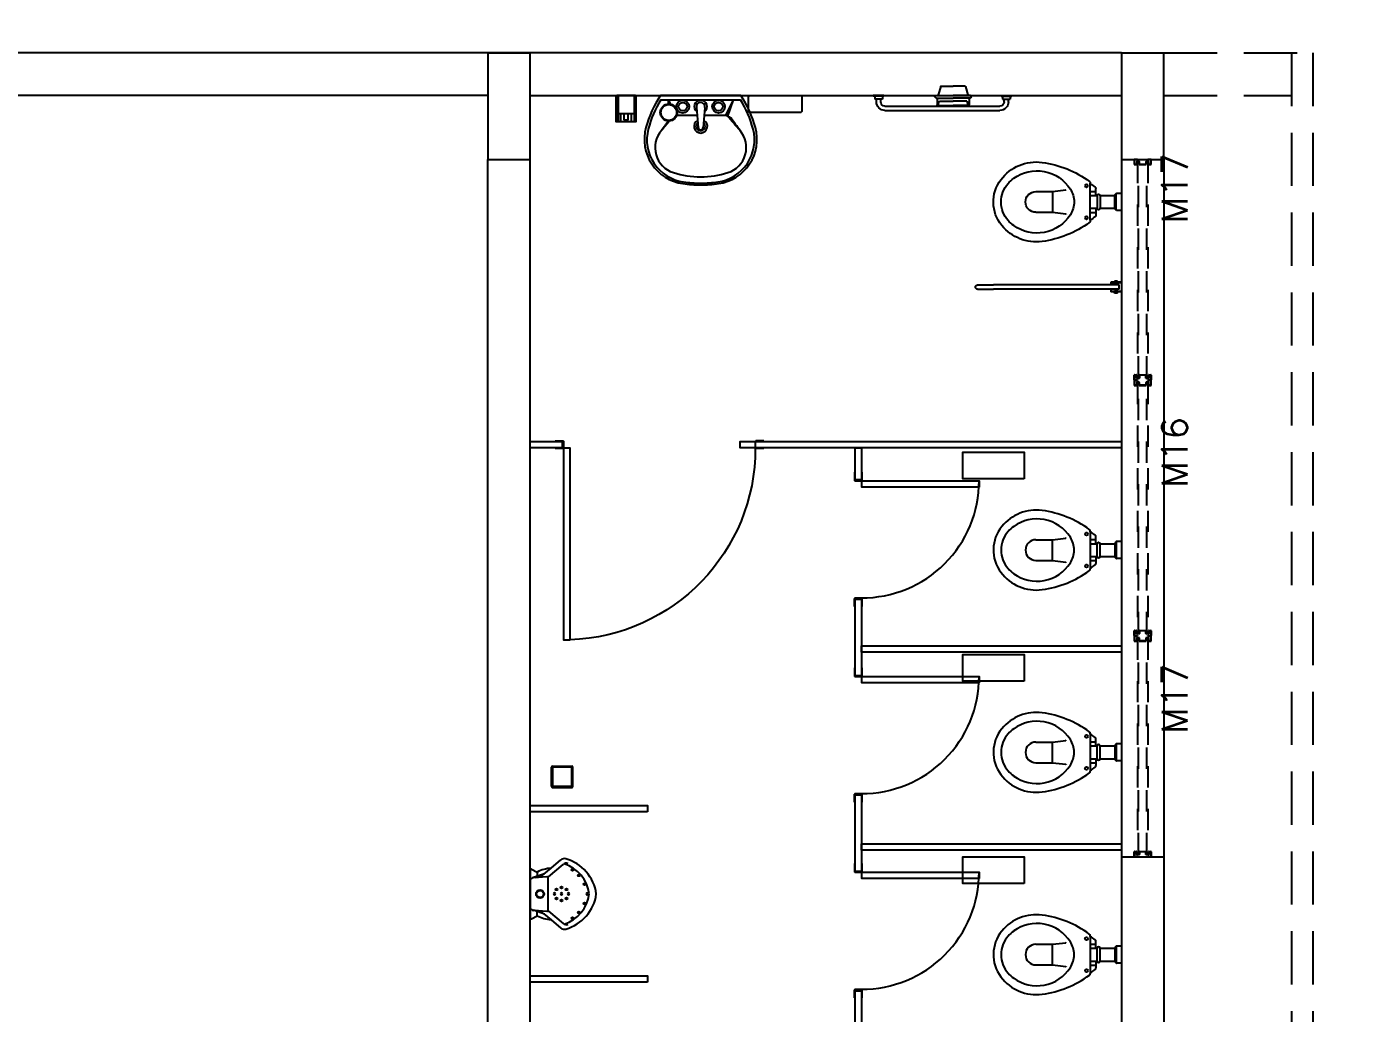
# Model space of a CAD drawing. Header units: millimetres. Extents: x 2128 to 2646, y 1972 to 2207.
# Drawn here: x 2480.07 to 2486.36, y 2043.93 to 2048.56 of the extents above; entities that cross this region are included whole.
import ezdxf

# ---------------------------------------------------------------- set-up
doc = ezdxf.new("R2010")
doc.units = ezdxf.units.MM
doc.linetypes.add('HIDDEN', pattern=[0.375, 0.25, -0.125])
for name, color, linetype in [('AR-ALV', 2, 'Continuous'), ('AR-CADEIRASAUDITÓRIO', 222, 'Continuous'), ('AR-CORRIMÃO-DEF', 51, 'Continuous'), ('AR-DIVISÓRIAS', 230, 'Continuous'), ('AR-ESQ', 1, 'Continuous'), ('AR-ESTC', 3, 'Continuous'), ('AR-LOUCAS', 2, 'Continuous'), ('AR-LOUÇAS', 1, 'Continuous'), ('AR-PM', 2, 'Continuous'), ('AR-PORTA', 1, 'Continuous'), ('AR-PROJ', 1, 'HIDDEN'), ('ar-talude', 1, 'Continuous'), ('AR-TEXESQ1', 1, 'Continuous'), ('AR-WC', 7, 'Continuous'), ('DT-ESQ-PROJ', 1, 'HIDDEN'), ('DT-TXTMOD', 1, 'Continuous'), ('DV- VISTA', 2, 'Continuous'), ('DV-TEXTO', 2, 'Continuous'), ('HE_TIGRECAD', 253, 'Continuous'), ('mov', 1, 'Continuous'), ('pm1', 2, 'Continuous'), ('pm2', 2, 'Continuous'), ('WC1', 1, 'Continuous'), ('WC2', 1, 'Continuous'), ('WC3', 1, 'Continuous')]:
    doc.layers.add(name, color=color, linetype=linetype)
doc.styles.add('S10', font='simplex.shx', dxfattribs={"height": 0.1})
doc.styles.add('S12', font='simplex.shx', dxfattribs={"width": 1.1, "height": 0.12})

# ---------------------------------------------------------------- blocks, each defined once
blk = doc.blocks.new('LVTR-01P')
at = {"layer": 'WC1'}
for centre, radius, start, end in [((0.2424, -0.2861), 0.5176, 146.45009, 164.88853), ((-0.2424, -0.2861), 0.5176, 15.11147, 33.54991), ((-0.0544, -0.2059), 0.2102, 164.88853, 261.87462), ((0.0544, -0.2059), 0.2102, 278.12538, 15.11147), ((0, 0.175), 0.595, 261.87462, 270), ((0, 0.175), 0.595, 270, 278.12538)]:
    blk.add_arc(centre, radius, start, end, dxfattribs=at)
at = {"layer": 'WC2'}
for p, q in [((0.189, 0), (-0.189, 0)), ((-0.1869, -0.02), (0.1869, -0.02)), ((-0.0199, -0.0561), (-0.0119, -0.1511)), ((0.0195, -0.0561), (0.0115, -0.1511)), ((-0.112, -0.0924), (-0.0168, -0.0924)), ((0.0165, -0.0924), (0.1161, -0.0924))]:
    blk.add_line(p, q, dxfattribs=at)
for centre, radius in [((-0.15, -0.08), 0.04), ((-0.084, -0.0525), 0.02), ((0.084, -0.0525), 0.02)]:
    blk.add_circle(centre, radius, dxfattribs=at)
for centre, radius, start, end in [((-0.0002, -0.0527), 0.02, 350.37518, 189.62482), ((4.9199, -4.5336), 6.7189, 138.93408, 139.44029), ((0.1161, -0.105), 0.0126, 41.32768, 90), ((-4.9199, -4.5336), 6.7189, 40.55971, 41.32768), ((-0.0909, -0.2449), 0.1233, 139.44029, 252.413), ((-0.0002, -0.1501), 0.0118, 184.81241, 355.18759), ((0.0909, -0.2449), 0.1233, 287.587, 40.55971), ((0, 0.042), 0.4242, 252.413, 270), ((0, 0.042), 0.4242, 270, 287.587)]:
    blk.add_arc(centre, radius, start, end, dxfattribs=at)
at = {"layer": 'WC3'}
for p, q in [((-0.152, -0.02), (-0.152, -0.0401)), ((-0.148, -0.02), (-0.148, -0.0401)), ((-0.148, -0.0276), (-0.1415, -0.0409)), ((-0.148, -0.0335), (-0.1456, -0.0402)), ((0.1518, -0.02), (0.1161, -0.0924)), ((0.1528, -0.02), (0.1256, -0.0967))]:
    blk.add_line(p, q, dxfattribs=at)
for centre, radius in [((-0.15, -0.08), 0.037), ((-0.084, -0.0525), 0.03), ((0.084, -0.0525), 0.03)]:
    blk.add_circle(centre, radius, dxfattribs=at)
for centre, radius, start, end in [((0.2424, -0.2861), 0.505, 148.20722, 165.28172), ((0, -0.0525), 0.03, 308.80431, 231.19569), ((-0.2424, -0.2861), 0.505, 14.71828, 31.79278), ((5.2813, -4.0721), 6.7189, 143.96959, 144.44029), ((0, -0.1449), 0.0315, 117.94879, 62.76724), ((0.1319, -0.1152), 0.0137, 36.16525, 98.27106), ((-5.2813, -4.0721), 6.7189, 35.55971, 36.16525), ((-0.0531, -0.2084), 0.1995, 165.28172, 262.11494), ((0, -0.1449), 0.021, 130.92554, 50.29094), ((0.0531, -0.2084), 0.1995, 277.88506, 14.71828), ((0, 0.175), 0.5866, 262.11494, 270), ((0, 0.175), 0.5866, 270, 277.88506)]:
    blk.add_arc(centre, radius, start, end, dxfattribs=at)
blk = doc.blocks.new('pb90-gr-01p')
at = {"layer": 'mov'}
blk.add_arc((0.0015, 0.0172), 0.9, 359.85708, 88.08965, dxfattribs=at)
at = {"layer": 'pm1'}
blk.add_lwpolyline([(0.0315, 0.9172), (0.0315, 0.0172), (0.0015, 0.0172), (0.0015, 0.9172)], close=True, dxfattribs=at)
at = {"layer": 'pm2'}
for p, q in [((-0.0385, 0.0172), (-0.0008, 0.0172)), ((-0.0385, 0.0158), (-0.0385, 0.0172)), ((-0.0008, 0.0158), (-0.0385, 0.0158)), ((0, 0.015), (0, -0.015)), ((0.0015, -0.0152), (0.0015, 0.015)), ((0.9015, -0.0152), (0.9015, 0.015)), ((0.903, 0.015), (0.903, -0.015)), ((0.9415, 0.0172), (0.9037, 0.0172)), ((0.9037, 0.0158), (0.9415, 0.0158)), ((0.9415, 0.0158), (0.9415, 0.0172)), ((-0.001, -0.016), (-0.0385, -0.016)), ((-0.0385, -0.0175), (-0.0385, -0.016)), ((-0.0385, -0.0175), (-0.0008, -0.0175)), ((0.9415, -0.0175), (0.9037, -0.0175)), ((0.904, -0.016), (0.9415, -0.016)), ((0.9415, -0.0175), (0.9415, -0.016))]:
    blk.add_line(p, q, dxfattribs=at)
for centre, radius, start, end in [((-0.0008, 0.015), 0.00225, 0, 90), ((-0.0008, 0.015), 0.00075, 0, 90), ((0.9037, 0.015), 0.00225, 90, 180), ((0.9037, 0.015), 0.00075, 90, 180), ((-0.001, -0.015), 0.001, 270, 0), ((-0.0008, -0.0152), 0.00225, 270, 0), ((0.9037, -0.0152), 0.00225, 180, 270), ((0.904, -0.015), 0.001, 180, 270)]:
    blk.add_arc(centre, radius, start, end, dxfattribs=at)
blk = doc.blocks.new('pb55-gr-01p')
at = {"layer": 'mov'}
blk.add_arc((0.0015, 0.0172), 0.55, 359.7335, 90, dxfattribs=at)
at = {"layer": 'pm1'}
blk.add_lwpolyline([(0.0315, 0.5673), (0.0315, 0.0172), (0.0015, 0.0172), (0.0015, 0.5673)], close=True, dxfattribs=at)
at = {"layer": 'pm2'}
for p, q in [((-0.0385, 0.0172), (-0.0008, 0.0172)), ((-0.0385, 0.0158), (-0.0385, 0.0172)), ((-0.0008, 0.0158), (-0.0385, 0.0158)), ((0, 0.015), (0, -0.015)), ((0.0015, -0.0152), (0.0015, 0.015)), ((0.5515, -0.0152), (0.5515, 0.015)), ((0.553, 0.015), (0.553, -0.015)), ((0.5915, 0.0172), (0.5537, 0.0172)), ((0.5537, 0.0158), (0.5915, 0.0158)), ((0.5915, 0.0158), (0.5915, 0.0172)), ((-0.001, -0.016), (-0.0385, -0.016)), ((-0.0385, -0.0175), (-0.0385, -0.016)), ((-0.0385, -0.0175), (-0.0008, -0.0175)), ((0.5915, -0.0175), (0.5537, -0.0175)), ((0.554, -0.016), (0.5915, -0.016)), ((0.5915, -0.0175), (0.5915, -0.016))]:
    blk.add_line(p, q, dxfattribs=at)
for centre, radius, start, end in [((-0.0008, 0.015), 0.00225, 0, 90), ((-0.0008, 0.015), 0.00075, 0, 90), ((0.5537, 0.015), 0.00225, 90, 180), ((0.5537, 0.015), 0.00075, 90, 180), ((-0.001, -0.015), 0.001, 270, 0), ((-0.0008, -0.0152), 0.00225, 270, 0), ((0.5537, -0.0152), 0.00225, 180, 270), ((0.554, -0.015), 0.001, 180, 270)]:
    blk.add_arc(centre, radius, start, end, dxfattribs=at)
blk = doc.blocks.new('DV4')
at = {"layer": 'DV- VISTA'}
blk.add_lwpolyline([(0.03, 0), (0.03, -1.22), (0, -1.22), (0, 0)], close=True, dxfattribs=at)
at = {"layer": 'DV-TEXTO', "style": 'S12'}
for tag, p, flags in [('ACABAMENTO', (0.3815, -0.3084), 3), ('CANTONEIRA', (0.5815, -0.3084), 3), ('DIVISÓRIA', (-0.0185, -0.3084), 2), ('TAMANHO', (0.1815, -0.3084), 3)]:
    blk.add_attdef(tag, p, '', height=0.12, rotation=90, dxfattribs=dict(at, flags=flags))
blk = doc.blocks.new('DV14')
at = {"layer": 'DV- VISTA'}
blk.add_lwpolyline([(0.03, 0), (0.03, -1.79), (0, -1.79), (0, 0)], close=True, dxfattribs=at)
at = {"layer": 'DV-TEXTO', "style": 'S12'}
for tag, p, flags in [('ACABAMENTO', (0.3815, -1.7793), 3), ('CANTONEIRA', (0.5815, -1.7793), 3), ('DIVISÓRIA', (-0.0185, -1.7793), 2), ('TAMANHO', (0.1815, -1.7793), 3)]:
    blk.add_attdef(tag, p, '', height=0.12, rotation=90, dxfattribs=dict(at, flags=flags))
blk = doc.blocks.new('DV9')
at = {"layer": 'DV- VISTA'}
blk.add_lwpolyline([(0.27, -0.03), (0, -0.03), (0, 0), (0.27, 0)], close=True, dxfattribs=at)
at = {"layer": 'DV-TEXTO', "style": 'S12'}
for tag, p, flags in [('DIVISÓRIA', (0.0161, 0.0342), 2), ('TAMANHO', (0.0161, -0.1658), 3), ('ACABAMENTO', (0.0161, -0.3658), 3), ('CANTONEIRA', (0.0161, -0.5658), 3)]:
    blk.add_attdef(tag, p, '', height=0.12, dxfattribs=dict(at, flags=flags))
blk = doc.blocks.new('DV3')
at = {"layer": 'DV- VISTA'}
blk.add_lwpolyline([(0.03, 0), (0.03, -0.15), (0, -0.15), (0, 0)], close=True, dxfattribs=at)
at = {"layer": 'DV-TEXTO', "style": 'S12'}
for tag, p, flags in [('ACABAMENTO', (0.3798, -0.2006), 3), ('CANTONEIRA', (0.5798, -0.2006), 3), ('DIVISÓRIA', (-0.0202, -0.2006), 2), ('TAMANHO', (0.1798, -0.2006), 3)]:
    blk.add_attdef(tag, p, '', height=0.12, rotation=90, dxfattribs=dict(at, flags=flags))
blk = doc.blocks.new('DV13')
at = {"layer": 'DV- VISTA'}
blk.add_lwpolyline([(0.03, 0), (0.03, -0.36), (0, -0.36), (0, 0)], close=True, dxfattribs=at)
at = {"layer": 'DV-TEXTO', "style": 'S12'}
for tag, p, flags in [('ACABAMENTO', (0.3815, -0.3493), 3), ('CANTONEIRA', (0.5815, -0.3493), 3), ('DIVISÓRIA', (-0.0185, -0.3493), 2), ('TAMANHO', (0.1815, -0.3493), 3)]:
    blk.add_attdef(tag, p, '', height=0.12, rotation=90, dxfattribs=dict(at, flags=flags))
blk = doc.blocks.new('EF147-P')
at = {"layer": 'DT-ESQ-PROJ', "ltscale": 0.1}
for points in [[(0.025, -0.0035), (0.025, -0.0135, -0.414214), (0.0235, -0.015), (0.0015, -0.015, -0.414214), (0, -0.0135), (0, 0), (0.0015, 0), (0.0015, -0.013, 0.414214), (0.002, -0.0135), (0.023, -0.0135, 0.414214), (0.0235, -0.013), (0.0235, -0.0035), (0.0105, -0.0035, -0.414214), (0.009, -0.002), (0.009, 0.008, -0.414214), (0.0105, 0.0095), (0.0235, 0.0095), (0.0235, 0.0405), (0.0105, 0.0405, -0.414214), (0.009, 0.042), (0.009, 0.052, -0.414214), (0.0105, 0.0535), (0.0235, 0.0535), (0.0235, 0.063, 0.414214), (0.023, 0.0635), (0.002, 0.0635, 0.414214), (0.0015, 0.063), (0.0015, 0.05), (0, 0.05), (0, 0.0635, -0.414214), (0.0015, 0.065), (0.0235, 0.065, -0.414214), (0.025, 0.0635), (0.025, 0.0535, -0.414214), (0.0235, 0.052), (0.0105, 0.052), (0.0105, 0.042), (0.0235, 0.042), (0.0235, 0.042, -0.414214), (0.025, 0.0405), (0.025, 0.0095, -0.414214), (0.0235, 0.008), (0.0235, 0.008), (0.0105, 0.008), (0.0105, -0.002), (0.0235, -0.002, -0.414214)], [(1.0125, -0.0035), (1.0125, -0.0135, 0.414214), (1.014, -0.015), (1.036, -0.015, 0.414214), (1.0375, -0.0135), (1.0375, 0), (1.036, 0), (1.036, -0.013, -0.414214), (1.0355, -0.0135), (1.0145, -0.0135, -0.414214), (1.014, -0.013), (1.014, -0.0035), (1.027, -0.0035, 0.414214), (1.0285, -0.002), (1.0285, 0.008, 0.414214), (1.027, 0.0095), (1.014, 0.0095), (1.014, 0.0405), (1.027, 0.0405, 0.414214), (1.0285, 0.042), (1.0285, 0.052, 0.414214), (1.027, 0.0535), (1.014, 0.0535), (1.014, 0.063, -0.414214), (1.0145, 0.0635), (1.0355, 0.0635, -0.414214), (1.036, 0.063), (1.036, 0.05), (1.0375, 0.05), (1.0375, 0.0635, 0.414214), (1.036, 0.065), (1.014, 0.065, 0.414214), (1.0125, 0.0635), (1.0125, 0.0535, 0.414214), (1.014, 0.052), (1.027, 0.052), (1.027, 0.042), (1.014, 0.042), (1.014, 0.042, 0.414214), (1.0125, 0.0405), (1.0125, 0.0095, 0.414214), (1.014, 0.008), (1.014, 0.008), (1.027, 0.008), (1.027, -0.002), (1.014, -0.002, 0.414214)], [(1.0625, -0.0035), (1.0625, -0.0135, -0.414214), (1.061, -0.015), (1.039, -0.015, -0.414214), (1.0375, -0.0135), (1.0375, 0), (1.039, 0), (1.039, -0.013, 0.414214), (1.0395, -0.0135), (1.0605, -0.0135, 0.414214), (1.061, -0.013), (1.061, -0.0035), (1.048, -0.0035, -0.414214), (1.0465, -0.002), (1.0465, 0.008, -0.414214), (1.048, 0.0095), (1.061, 0.0095), (1.061, 0.0405), (1.048, 0.0405, -0.414214), (1.0465, 0.042), (1.0465, 0.052, -0.414214), (1.048, 0.0535), (1.061, 0.0535), (1.061, 0.063, 0.414214), (1.0605, 0.0635), (1.0395, 0.0635, 0.414214), (1.039, 0.063), (1.039, 0.05), (1.0375, 0.05), (1.0375, 0.0635, -0.414214), (1.039, 0.065), (1.061, 0.065, -0.414214), (1.0625, 0.0635), (1.0625, 0.0535, -0.414214), (1.061, 0.052), (1.048, 0.052), (1.048, 0.042), (1.061, 0.042), (1.061, 0.042, -0.414214), (1.0625, 0.0405), (1.0625, 0.0095, -0.414214), (1.061, 0.008), (1.061, 0.008), (1.048, 0.008), (1.048, -0.002), (1.061, -0.002, -0.414214)], [(2.2125, -0.0035), (2.2125, -0.0135, 0.414214), (2.214, -0.015), (2.236, -0.015, 0.414214), (2.2375, -0.0135), (2.2375, 0), (2.236, 0), (2.236, -0.013, -0.414214), (2.2355, -0.0135), (2.2145, -0.0135, -0.414214), (2.214, -0.013), (2.214, -0.0035), (2.227, -0.0035, 0.414214), (2.2285, -0.002), (2.2285, 0.008, 0.414214), (2.227, 0.0095), (2.214, 0.0095), (2.214, 0.0405), (2.227, 0.0405, 0.414214), (2.2285, 0.042), (2.2285, 0.052, 0.414214), (2.227, 0.0535), (2.214, 0.0535), (2.214, 0.063, -0.414214), (2.2145, 0.0635), (2.2355, 0.0635, -0.414214), (2.236, 0.063), (2.236, 0.05), (2.2375, 0.05), (2.2375, 0.0635, 0.414214), (2.236, 0.065), (2.214, 0.065, 0.414214), (2.2125, 0.0635), (2.2125, 0.0535, 0.414214), (2.214, 0.052), (2.227, 0.052), (2.227, 0.042), (2.214, 0.042), (2.214, 0.042, 0.414214), (2.2125, 0.0405), (2.2125, 0.0095, 0.414214), (2.214, 0.008), (2.214, 0.008), (2.227, 0.008), (2.227, -0.002), (2.214, -0.002, 0.414214)], [(2.2625, -0.0035), (2.2625, -0.0135, -0.414214), (2.261, -0.015), (2.239, -0.015, -0.414214), (2.2375, -0.0135), (2.2375, 0), (2.239, 0), (2.239, -0.013, 0.414214), (2.2395, -0.0135), (2.2605, -0.0135, 0.414214), (2.261, -0.013), (2.261, -0.0035), (2.248, -0.0035, -0.414214), (2.2465, -0.002), (2.2465, 0.008, -0.414214), (2.248, 0.0095), (2.261, 0.0095), (2.261, 0.0405), (2.248, 0.0405, -0.414214), (2.2465, 0.042), (2.2465, 0.052, -0.414214), (2.248, 0.0535), (2.261, 0.0535), (2.261, 0.063, 0.414214), (2.2605, 0.0635), (2.2395, 0.0635, 0.414214), (2.239, 0.063), (2.239, 0.05), (2.2375, 0.05), (2.2375, 0.0635, -0.414214), (2.239, 0.065), (2.261, 0.065, -0.414214), (2.2625, 0.0635), (2.2625, 0.0535, -0.414214), (2.261, 0.052), (2.248, 0.052), (2.248, 0.042), (2.261, 0.042), (2.261, 0.042, -0.414214), (2.2625, 0.0405), (2.2625, 0.0095, -0.414214), (2.261, 0.008), (2.261, 0.008), (2.248, 0.008), (2.248, -0.002), (2.261, -0.002, -0.414214)], [(3.25, -0.0035), (3.25, -0.0135, 0.414214), (3.2515, -0.015), (3.2735, -0.015, 0.414214), (3.275, -0.0135), (3.275, 0), (3.2735, 0), (3.2735, -0.013, -0.414214), (3.273, -0.0135), (3.252, -0.0135, -0.414214), (3.2515, -0.013), (3.2515, -0.0035), (3.2645, -0.0035, 0.414214), (3.266, -0.002), (3.266, 0.008, 0.414214), (3.2645, 0.0095), (3.2515, 0.0095), (3.2515, 0.0405), (3.2645, 0.0405, 0.414214), (3.266, 0.042), (3.266, 0.052, 0.414214), (3.2645, 0.0535), (3.2515, 0.0535), (3.2515, 0.063, -0.414214), (3.252, 0.0635), (3.273, 0.0635, -0.414214), (3.2735, 0.063), (3.2735, 0.05), (3.275, 0.05), (3.275, 0.0635, 0.414214), (3.2735, 0.065), (3.2515, 0.065, 0.414214), (3.25, 0.0635), (3.25, 0.0535, 0.414214), (3.2515, 0.052), (3.2645, 0.052), (3.2645, 0.042), (3.2515, 0.042), (3.2515, 0.042, 0.414214), (3.25, 0.0405), (3.25, 0.0095, 0.414214), (3.2515, 0.008), (3.2515, 0.008), (3.2645, 0.008), (3.2645, -0.002), (3.2515, -0.002, 0.414214)]]:
    blk.add_lwpolyline(points, format="xyb", close=True, dxfattribs=at)
for points in [[(1.025, 0.044), (1.025, 0.05), (0.0125, 0.05), (0.0125, 0.044)], [(1.025, 0.006), (1.025, 0), (0.0125, 0), (0.0125, 0.006)], [(2.225, 0.044), (2.225, 0.05), (1.05, 0.05), (1.05, 0.044)], [(2.225, 0.006), (2.225, 0), (1.05, 0), (1.05, 0.006)], [(3.2625, 0.044), (3.2625, 0.05), (2.25, 0.05), (2.25, 0.044)], [(3.2625, 0.006), (3.2625, 0), (2.25, 0), (2.25, 0.006)]]:
    blk.add_lwpolyline(points, close=True, dxfattribs=at)
at = {"layer": 'DT-TXTMOD', "ltscale": 0.1, "style": 'S10', "flags": 3}
blk.add_attdef('EF147', (0.0242, -0.155), '', height=0.1, dxfattribs=at)
blk = doc.blocks.new('BACI-01P')
at = {"layer": 'WC1'}
for p, q in [((0.146, 0.0857), (0.146, 0.0887)), ((0.1191, 0.03), (0.1139, 0.03)), ((0.1139, 0.0298), (0.1139, -0.0298)), ((0.1191, 0.03), (0.1191, 0.0624)), ((0.1191, -0.03), (0.1139, -0.03)), ((0.1191, -0.03), (0.1191, -0.0624)), ((0.146, -0.0857), (0.146, -0.0887))]:
    blk.add_line(p, q, dxfattribs=at)
for centre, radius, start, end in [((0.4364, -0.2936), 0.4837, 97.68046, 126.34544), ((0.3996, -0.0205), 0.2081, 36.88811, 97.68046), ((0.1282, 0.0624), 0.00909, 126.16044, 180), ((0.4044, -0.3155), 0.4771, 122.78184, 126.16044), ((0.1551, 0.0887), 0.00909, 126.33581, 180), ((0.4268, 0), 0.174, 320.47667, 36.88811), ((0.1282, -0.0624), 0.00909, 180, 233.83956), ((0.4044, 0.3155), 0.4771, 233.83956, 237.21816), ((0.1551, -0.0887), 0.00909, 180, 238.98254), ((0.4364, 0.2936), 0.4837, 233.75773, 262.31954), ((0.3996, 0.0205), 0.2081, 262.31954, 320.89786)]:
    blk.add_arc(centre, radius, start, end, dxfattribs=at)
at = {"layer": 'WC2'}
for p, q in [((0.146, -0.0857), (0.146, 0.0857)), ((0, 0.04), (0.023, 0.04)), ((0.025, 0.035), (0.025, 0.038)), ((0.025, -0.035), (0.025, 0.035)), ((0.025, 0.035), (0.028, 0.035)), ((0.03, -0.033), (0.03, 0.033)), ((0.1, 0.03), (0.03, 0.03)), ((0.1, 0.0298), (0.1, -0.0298)), ((0, -0.04), (0.023, -0.04)), ((0.025, -0.038), (0.025, -0.035)), ((0.025, -0.035), (0.028, -0.035)), ((0.1, -0.03), (0.03, -0.03))]:
    blk.add_line(p, q, dxfattribs=at)
for centre, radius, start, end in [((0.3966, -0.0404), 0.1866, 54.25145, 147.32014), ((0.4126, -0.0182), 0.1592, 41.32993, 54.25145), ((0.4333, 0), 0.1317, 0, 41.32993), ((0.023, 0.038), 0.002, 0, 90), ((0.028, 0.033), 0.002, 0, 90), ((0.107, 0.0298), 0.00697, 0, 180), ((0.3335, 0), 0.1117, 147.32014, 180), ((0.3335, 0), 0.1117, 180, 212.67986), ((0.4333, 0), 0.1317, 318.67007, 0), ((0.023, -0.038), 0.002, 270, 0), ((0.028, -0.033), 0.002, 270, 0), ((0.107, -0.0298), 0.00697, 180, 0), ((0.3966, 0.0404), 0.1866, 212.67986, 305.74855), ((0.4126, 0.0182), 0.1592, 305.74855, 318.67007)]:
    blk.add_arc(centre, radius, start, end, dxfattribs=at)
at = {"layer": 'WC3'}
for p, q in [((0.146, 0.0497), (0.1191, 0.0497)), ((0.146, 0.03), (0.1191, 0.03)), ((0.261, 0.0562), (0.2593, 0.0585)), ((0.3229, 0.0486), (0.261, 0.0562)), ((0.3229, 0.0486), (0.3229, -0.0486)), ((0.4015, 0.0486), (0.3229, 0.0486)), ((0.146, -0.03), (0.1191, -0.03)), ((0.146, -0.0497), (0.1191, -0.0497)), ((0.261, -0.0562), (0.2593, -0.0585)), ((0.3229, -0.0486), (0.261, -0.0562)), ((0.4015, -0.0486), (0.3229, -0.0486))]:
    blk.add_line(p, q, dxfattribs=at)
for centre in [(0.1641, 0.075), (0.1641, -0.075)]:
    blk.add_circle(centre, 0.00682, dxfattribs=at)
blk.add_arc((0.4015, 0), 0.0486, 270, 90, dxfattribs=at)
blk = doc.blocks.new('barra-articulada-p')
at = {"layer": 'AR-LOUCAS'}
for p, q in [((-0.685, 0), (-0.685, 0)), ((-0.675, 0.01), (-0.6, 0.01)), ((-0.0105, 0.01), (-0.6, 0.01)), ((-0.05, 0.02), (-0.05, 0.023)), ((0, 0.023), (-0.05, 0.023)), ((-0.05, 0.01), (-0.05, 0.02)), ((0, 0.02), (-0.05, 0.02)), ((-0.0319, 0.028), (-0.0319, 0.023)), ((-0.0181, 0.028), (-0.0319, 0.028)), ((-0.029, 0.01), (-0.029, 0.02)), ((-0.0285, 0.028), (-0.0285, 0.023)), ((-0.0215, 0.028), (-0.0215, 0.023)), ((-0.021, 0.01), (-0.021, 0.02)), ((-0.0181, 0.028), (-0.0181, 0.023)), ((-0.015, 0), (-0.015, 0)), ((-0.0105, 0.01), (-0.0105, -0.01)), ((0, 0.02), (0, 0.023)), ((0, -0.02), (0, 0.02)), ((-0.675, -0.01), (-0.6, -0.01)), ((-0.0105, -0.01), (-0.6, -0.01)), ((-0.05, -0.02), (-0.05, -0.01)), ((-0.05, -0.023), (-0.05, -0.02)), ((0, -0.02), (-0.05, -0.02)), ((0, -0.023), (-0.05, -0.023)), ((-0.0319, -0.028), (-0.0319, -0.023)), ((-0.0181, -0.028), (-0.0319, -0.028)), ((-0.029, -0.02), (-0.029, -0.01)), ((-0.0285, -0.028), (-0.0285, -0.023)), ((-0.0215, -0.028), (-0.0215, -0.023)), ((-0.021, -0.02), (-0.021, -0.01)), ((-0.0181, -0.028), (-0.0181, -0.023)), ((0, -0.023), (0, -0.02))]:
    blk.add_line(p, q, dxfattribs=at)
for start, end in [(90, 180), (180, 270)]:
    blk.add_arc((-0.675, 0), 0.01, start, end, dxfattribs=at)
blk = doc.blocks.new('barra-fixa-p')
at = {"layer": 'AR-LOUCAS'}
for p, q in [((-1.11, 0.07), (-0.57, 0.07)), ((-1.115, 0.003), (-1.165, 0.003)), ((-1.165, 0), (-1.165, 0.003)), ((-1.115, 0), (-1.165, 0)), ((-1.158, 0.003), (-1.158, 0.018)), ((-1.122, 0.018), (-1.158, 0.018)), ((-1.15, 0.03), (-1.15, 0.018)), ((-1.13, 0.03), (-1.13, 0.018)), ((-1.122, 0.003), (-1.122, 0.018)), ((-1.115, 0), (-1.115, 0.003)), ((-1.11, 0.05), (-0.57, 0.05)), ((-0.565, 0), (-0.565, 0.003)), ((-0.565, 0.003), (-0.515, 0.003)), ((-0.565, 0), (-0.515, 0)), ((-0.558, 0.018), (-0.522, 0.018)), ((-0.558, 0.003), (-0.558, 0.018)), ((-0.55, 0.03), (-0.55, 0.018)), ((-0.53, 0.03), (-0.53, 0.018)), ((-0.522, 0.003), (-0.522, 0.018)), ((-0.515, 0), (-0.515, 0.003))]:
    blk.add_line(p, q, dxfattribs=at)
for centre, radius, start, end in [((-1.11, 0.03), 0.04, 90, 180), ((-0.57, 0.03), 0.04, 0, 90), ((-1.11, 0.03), 0.02, 90, 180), ((-0.57, 0.03), 0.02, 0, 90)]:
    blk.add_arc(centre, radius, start, end, dxfattribs=at)
blk = doc.blocks.new('PPLR-03P')
at = {"layer": 'WC1', "linetype": 'Continuous', "ltscale": 2.5}
for p, q in [((-0.047, 0.0721), (-0.047, 0)), ((-0.0194, 0.0751), (-0.044, 0.0751)), ((-0.012, 0.0791), (-0.012, 0)), ((-0.006, 0.0851), (-0.004, 0.0851)), ((0, 0.0811), (0, 0.0723)), ((0.0003, 0.071), (0, 0.0723)), ((0, 0.0723), (0, 0)), ((0.0011, 0.07), (0.0003, 0.071)), ((0.0022, 0.0694), (0.0011, 0.07)), ((0.0418, 0.0581), (0.0022, 0.0694)), ((-0.047, -0.0721), (-0.047, 0)), ((-0.012, -0.0791), (-0.012, 0)), ((0, -0.0723), (0, 0)), ((0.044, 0.0552), (0.044, 0)), ((0.044, -0.0552), (0.044, 0)), ((0.0418, -0.0581), (0.0022, -0.0694)), ((-0.0194, -0.0751), (-0.044, -0.0751)), ((-0.006, -0.0851), (-0.004, -0.0851)), ((0.0003, -0.071), (0, -0.0723)), ((0, -0.0811), (0, -0.0723)), ((0.0011, -0.07), (0.0003, -0.071)), ((0.0022, -0.0694), (0.0011, -0.07))]:
    blk.add_line(p, q, dxfattribs=at)
for centre, radius, start, end in [((-0.044, 0.0721), 0.003, 90, 179.92817), ((-0.0194, 0.0831), 0.008, 270, 343.40028), ((-0.006, 0.079), 0.006, 90, 179.92817), ((-0.004, 0.0811), 0.004, 359.93387, 91.72381), ((0.041, 0.0552), 0.003, 359.89371, 73.98814), ((0.041, -0.0552), 0.003, 286.01186, 0.10629), ((-0.044, -0.0721), 0.003, 180.07183, 270), ((-0.0194, -0.0831), 0.008, 16.59972, 90), ((-0.006, -0.079), 0.006, 180.07183, 270), ((-0.004, -0.0811), 0.004, 268.27619, 0.06613)]:
    blk.add_arc(centre, radius, start, end, dxfattribs=at)
at = {"layer": 'WC2', "linetype": 'Continuous', "ltscale": 2.5}
for p, q in [((-0.0444, 0.0691), (-0.0296, 0.067)), ((-0.027, 0.0641), (-0.027, 0)), ((-0.027, -0.0641), (-0.027, 0)), ((-0.0444, -0.0691), (-0.0296, -0.067))]:
    blk.add_line(p, q, dxfattribs=at)
for centre, radius, start, end in [((-0.044, 0.0721), 0.00301, 180.10956, 262.18171), ((-0.03, 0.0641), 0.003, 359.88584, 81.95452), ((-0.044, -0.0721), 0.00301, 97.89913, 179.89194), ((-0.03, -0.0641), 0.003, 278.04548, 0.11416)]:
    blk.add_arc(centre, radius, start, end, dxfattribs=at)
blk = doc.blocks.new('SBSPRAY-P')
at = {"layer": 'WC1'}
for p, q in [((-0.0444, 0), (0.0444, 0)), ((-0.0469, -0.122), (-0.0469, -0.0025)), ((-0.0376, -0.0025), (-0.0376, -0.122)), ((0.0376, -0.122), (0.0376, -0.0025)), ((0.0376, -0.0025), (0.0376, -0.122)), ((0.0469, -0.122), (0.0469, -0.0025)), ((-0.0444, -0.1245), (0.0444, -0.1245)), ((-0.0376, -0.0861), (0.0376, -0.0861))]:
    blk.add_line(p, q, dxfattribs=at)
for centre, start, end in [((-0.0444, -0.0025), 90, 180), ((0.0444, -0.0025), 0, 90), ((-0.0351, -0.0025), 90, 180), ((0.0351, -0.0025), 0, 90), ((-0.0444, -0.122), 180, 270), ((-0.0351, -0.122), 180, 270), ((0.0351, -0.122), 270, 360), ((0.0444, -0.122), 270, 0)]:
    blk.add_arc(centre, 0.0025, start, end, dxfattribs=at)
at = {"layer": 'WC2'}
for p, q in [((-0.0247, -0.1245), (-0.0247, -0.0861)), ((-0.0096, -0.1161), (-0.0096, -0.0861)), ((-0.0096, -0.1161), (0.0096, -0.1161)), ((0.0096, -0.1161), (0.0096, -0.0861)), ((0.0247, -0.1245), (0.0247, -0.0861))]:
    blk.add_line(p, q, dxfattribs=at)
blk = doc.blocks.new('TLHR-01p')
at = {"layer": 'WC1'}
blk.add_lwpolyline([(-0.117, 0.08), (0.117, 0.08, -0.414214), (0.125, 0.072), (0.125, 0.008, -0.414214), (0.117, 0), (-0.117, 0, -0.414214), (-0.125, 0.008), (-0.125, 0.072, -0.414214)], format="xyb", close=True, dxfattribs=at)
blk = doc.blocks.new('PPLR-01p')
at = {"layer": 'WC1'}
blk.add_lwpolyline([(-0.1435, 0.126), (0.1435, 0.126), (0.1435, 0), (-0.1435, 0), (-0.1435, 0.126)], dxfattribs=at)
blk = doc.blocks.new('ralomic')
at = {"layer": 'HE_TIGRECAD'}
for p, q in [((-0.0499, 0.005), (-0.0499, 0.0948)), ((-0.0474, 0.006), (-0.0474, 0.0938)), ((-0.0471, 0.09165), (-0.0471, 0.00345)), ((0.0449, 0.0998), (-0.0449, 0.0998)), ((-0.04475, 0.09215), (-0.04475, 0.00765)), ((-0.0441, 0.09465), (0.0441, 0.09465)), ((0.0439, 0.0973), (-0.0439, 0.0973)), ((0.04225, 0.09465), (-0.04225, 0.09465)), ((0.04475, 0.09215), (0.04475, 0.00765)), ((0.0471, 0.09165), (0.0471, 0.00345)), ((0.0474, 0.006), (0.0474, 0.0938)), ((0.0499, 0.005), (0.0499, 0.0948)), ((0.0449, 0), (-0.0449, 0)), ((-0.0441, 0.00045), (0.0441, 0.00045)), ((0.0439, 0.0025), (-0.0439, 0.0025)), ((0.04225, 0.00515), (-0.04225, 0.00515))]:
    blk.add_line(p, q, dxfattribs=at)
for centre, radius, start, end in [((-0.0449, 0.0948), 0.005, 90, 180), ((-0.0439, 0.0938), 0.0035, 90, 180), ((-0.0441, 0.09165), 0.003, 90, 180), ((-0.04225, 0.09215), 0.0025, 90, 180), ((0.04225, 0.09215), 0.0025, 0, 90), ((0.0439, 0.0938), 0.0035, 0, 90), ((0.0441, 0.09165), 0.003, 0, 90), ((0.0449, 0.0948), 0.005, 0, 90), ((-0.0449, 0.005), 0.005, 180, 270), ((-0.0439, 0.006), 0.0035, 180, 270), ((-0.0441, 0.00345), 0.003, 180, 270), ((-0.04225, 0.00765), 0.0025, 180, 270), ((0.04225, 0.00765), 0.0025, 270, 0), ((0.0439, 0.006), 0.0035, 270, 0), ((0.0441, 0.00345), 0.003, 270, 0), ((0.0449, 0.005), 0.005, 270, 0)]:
    blk.add_arc(centre, radius, start, end, dxfattribs=at)
blk = doc.blocks.new('MCTR-01p')
at = {"layer": 'WC1'}
for p, q in [((0.1134, 0), (-0.1134, 0)), ((-0.1169, -0.006), (-0.1028, -0.0318)), ((0.1169, -0.006), (0.1028, -0.0318)), ((-0.1209, -0.0973), (-0.16, -0.1436)), ((0.1209, -0.0973), (0.16, -0.1436))]:
    blk.add_line(p, q, dxfattribs=at)
blk.add_circle((0, -0.0459), 0.019, dxfattribs=at)
for centre, radius, start, end in [((-0.1134, -0.004), 0.00402, 90, 208.69931), ((0.1134, -0.004), 0.00402, 331.30069, 90), ((0.0514, -0.1098), 0.1728, 153.16672, 175.85534), ((-0.0514, -0.1098), 0.1728, 4.14466, 26.83328), ((-0.1408, -0.1598), 0.0251, 139.851, 195.77049), ((0.027, -0.1124), 0.1994, 195.77049, 262.23104), ((-0.027, -0.1124), 0.1994, 277.76896, 344.22951), ((0.1408, -0.1598), 0.0251, 344.22951, 40.149)]:
    blk.add_arc(centre, radius, start, end, dxfattribs=at)
at = {"layer": 'WC2'}
for p, q in [((-0.1028, -0.0318), (-0.083, -0.0318)), ((-0.0952, -0.0668), (-0.0769, -0.0144)), ((-0.0769, -0.0144), (-0.0814, -0.0774)), ((0.0769, -0.0144), (0.0814, -0.0774)), ((0.0952, -0.0668), (0.0769, -0.0144)), ((0.1028, -0.0318), (0.083, -0.0318)), ((-0.0801, -0.0849), (-0.1388, -0.1544)), ((-0.0929, -0.0641), (-0.1209, -0.0973)), ((0.0773, -0.0817), (-0.0773, -0.0817)), ((0.0801, -0.0849), (0.1388, -0.1544)), ((0.0929, -0.0641), (0.1209, -0.0973))]:
    blk.add_line(p, q, dxfattribs=at)
for centre, radius in [((0, -0.0459), 0.0162), ((-0.0216, -0.1233), 0.00453), ((0.0216, -0.1233), 0.00453), ((-0.0307, -0.1466), 0.00453), ((-0.0216, -0.17), 0.00453), ((0.0216, -0.17), 0.00453), ((0.0307, -0.1466), 0.00453), ((-0.1131, -0.1987), 0.00453), ((-0.0873, -0.2281), 0.00453), ((-0.0453, -0.2549), 0.00453), ((0.0453, -0.2549), 0.00453), ((0.0873, -0.2281), 0.00453), ((0.1131, -0.1987), 0.00453)]:
    blk.add_circle(centre, radius, dxfattribs=at)
for centre, radius, start, end in [((-0.0573, -0.018), 0.02, 115.52037, 169.58171), ((0.0573, -0.018), 0.02, 10.41829, 64.47963), ((-0.1424, -0.0223), 0.0647, 319.851, 355.98459), ((0.1424, -0.0223), 0.0647, 184.01541, 220.149), ((-0.0773, -0.0776), 0.00402, 175.98459, 270), ((-0.0719, -0.0937), 0.012, 89.35808, 133.3239), ((0, -0.1142), 0.00453, 90, 270), ((0, -0.1142), 0.00453, 270, 90), ((0.0719, -0.0937), 0.012, 46.6761, 90.64192), ((0.0773, -0.0776), 0.00402, 270, 4.01541), ((-0.1204, -0.1699), 0.024, 139.851, 200.63237), ((0.024, -0.1042), 0.1746, 198.27233, 262.11406), ((0, -0.1466), 0.00453, 90, 270), ((0, -0.1791), 0.00453, 90, 270), ((0, -0.1466), 0.00453, 270, 90), ((-0.024, -0.1042), 0.1746, 277.88594, 341.72767), ((0, -0.1791), 0.00453, 270, 90), ((0.1204, -0.1699), 0.024, 339.36763, 40.149), ((0.0001, -0.2664), 0.00453, 91.78316, 268.21684), ((-0.0001, -0.2664), 0.00453, 271.78316, 88.21684)]:
    blk.add_arc(centre, radius, start, end, dxfattribs=at)
blk = doc.blocks.new('DV1')
at = {"layer": 'DV- VISTA'}
blk.add_lwpolyline([(0.03, 0), (0.03, -0.55), (0, -0.55), (0, 0)], close=True, dxfattribs=at)
at = {"layer": 'DV-TEXTO', "style": 'S12'}
for tag, p, flags in [('ACABAMENTO', (0.5897, -0.5266), 3), ('CANTONEIRA', (0.7897, -0.5266), 3), ('DIVISÓRIA', (0.1897, -0.5266), 2), ('TAMANHO', (0.3897, -0.5266), 3)]:
    blk.add_attdef(tag, p, '', height=0.12, rotation=90, dxfattribs=dict(at, flags=flags))

msp = doc.modelspace()

# ---------------------------------------------------------------- linework, layer by layer
at = {"layer": 'AR-ALV'}
for p, q in [((2485.2115, 2048.4401), (2470.4365, 2048.4401)), ((2482.2365, 2048.2401), (2476.4365, 2048.2401)), ((2482.4365, 2048.2401), (2485.2115, 2048.2401)), ((2482.2365, 2042.7756), (2482.2365, 2047.9401)), ((2482.4365, 2042.7756), (2482.4365, 2047.9401)), ((2485.2115, 2047.9401), (2485.2115, 2042.7756)), ((2485.4115, 2047.9401), (2485.4115, 2042.7756)), ((2485.2115, 2044.6651), (2485.4115, 2044.6651))]:
    msp.add_line(p, q, dxfattribs=at)
at = {"layer": 'AR-CORRIMÃO-DEF'}
msp.add_line((2485.2115, 2048.1484), (2485.2115, 2048.1484), dxfattribs=at)
at = {"layer": 'AR-ESTC'}
for p, q in [((2482.2365, 2048.4401), (2482.4365, 2048.4401)), ((2482.2365, 2048.4401), (2482.2365, 2048.1901)), ((2482.4365, 2048.2401), (2482.4365, 2048.4401)), ((2485.2115, 2048.4401), (2485.4115, 2048.4401)), ((2485.2115, 2048.4401), (2485.2115, 2048.1901)), ((2485.4115, 2047.9401), (2485.4115, 2048.4401)), ((2482.4365, 2047.9401), (2482.4365, 2048.2401)), ((2482.4365, 2048.2401), (2482.4365, 2048.2401)), ((2482.4365, 2048.2401), (2482.4365, 2048.2401)), ((2482.2365, 2048.1901), (2482.2365, 2047.9401)), ((2485.2115, 2048.1901), (2485.2115, 2047.9401)), ((2482.2365, 2047.9401), (2482.3365, 2047.9401)), ((2482.3365, 2047.9401), (2482.4365, 2047.9401)), ((2485.2115, 2047.9401), (2485.3115, 2047.9401)), ((2485.3115, 2047.9401), (2485.4115, 2047.9401))]:
    msp.add_line(p, q, dxfattribs=at)
at = {"layer": 'AR-PROJ'}
for p, q in [((2485.4115, 2048.4401), (2486.1115, 2048.4401)), ((2486.0115, 2041.0651), (2486.0115, 2048.4401)), ((2486.1115, 2041.0651), (2486.1115, 2048.4401)), ((2485.4115, 2048.2401), (2486.0115, 2048.2401))]:
    msp.add_line(p, q, dxfattribs=at)
at = {"layer": 'ar-talude'}
msp.add_open_spline([(2450.6541, 2053.8237), (2451.1573, 2047.3259), (2453.8437, 2032.3301), (2471.2283, 2019.1844), (2482.4538, 2021.8974), (2490.735, 2027.597), (2497.912, 2040.0992), (2502.9181, 2051.0293), (2507.4821, 2059.7435), (2509.4948, 2065.5907)], degree=3, knots=[0.874603, 0.874603, 0.874603, 0.874603, 13.033613, 24.300817, 33.994288, 45.623477, 57.311406, 66.544355, 85.146679, 85.146679, 85.146679, 85.146679], dxfattribs=at)

# ---------------------------------------------------------------- block references
for name, p, rotation in [('TLHR-01p', (2483.5865, 2048.2401), 180), ('PPLR-01p', (2484.6115, 2046.5651), 180), ('BACI-01P', (2485.2115, 2046.1051), 180), ('PPLR-01p', (2484.6115, 2045.6151), 180), ('BACI-01P', (2485.2115, 2045.1551), 180), ('ralomic', (2482.5366, 2045.0401), 270), ('PPLR-01p', (2484.6115, 2044.6651), 180), ('BACI-01P', (2485.2115, 2044.2051), 180)]:
    msp.add_blockref(name, p, dxfattribs=dict(rotation=rotation))
at = {"layer": 'AR-CADEIRASAUDITÓRIO'}
for p in [(2483.9615, 2045.8751), (2483.9615, 2044.9551)]:
    msp.add_blockref('DV13', p, dxfattribs=at)
at = {"layer": 'AR-DIVISÓRIAS'}
for name, p, rotation in [('DV3', (2482.5865, 2046.6151), 270.0000000018369), ('DV14', (2485.2115, 2046.6151), 270), ('DV3', (2483.9915, 2046.4351), 180.0000000018369), ('DV4', (2485.2115, 2045.6551), 270), ('DV1', (2482.9865, 2044.9051), 270), ('DV4', (2485.2115, 2044.7251), 270), ('DV1', (2482.9865, 2044.1051), 270), ('DV9', (2483.9915, 2044.0351), 270)]:
    msp.add_blockref(name, p, dxfattribs=dict(at, rotation=rotation))
at = {"layer": 'AR-ESQ', "rotation": 90}
msp.add_blockref('EF147-P', (2485.3365, 2044.6651), dxfattribs=at)
at = {"layer": 'AR-LOUCAS', "xscale": -1}
for name, p, rotation in [('PPLR-03P', (2484.4215, 2048.2401), 270), ('barra-fixa-p', (2485.2115, 2048.2401), 180), ('barra-articulada-p', (2485.2115, 2047.3401), 180)]:
    msp.add_blockref(name, p, dxfattribs=dict(at, rotation=rotation))
msp.add_blockref('SBSPRAY-P', (2482.8865, 2048.2401), dxfattribs=at)
at = {"layer": 'AR-LOUÇAS'}
msp.add_blockref('LVTR-01P', (2483.2365, 2048.2401), dxfattribs=at)
at = {"layer": 'AR-PM', "xscale": -1}
msp.add_blockref('BACI-01P', (2485.2115, 2047.7401), dxfattribs=at)
at = {"layer": 'AR-PORTA', "xscale": -1, "rotation": 180}
msp.add_blockref('pb90-gr-01p', (2482.5915, 2046.6001), dxfattribs=at)
at = {"layer": 'AR-PORTA', "rotation": 270}
for p in [(2483.9765, 2046.4321), (2483.9765, 2045.5131), (2483.9765, 2044.5941)]:
    msp.add_blockref('pb55-gr-01p', p, dxfattribs=at)
at = {"layer": 'AR-WC', "rotation": 90}
msp.add_blockref('MCTR-01p', (2482.4365, 2044.4901), dxfattribs=at)

# ---------------------------------------------------------------- texts
at = {"layer": 'AR-TEXESQ1', "style": 'S12'}
for s, p in [('M17', (2485.5217, 2047.6403)), ('M16', (2485.5217, 2046.3994)), ('M17', (2485.5217, 2045.243))]:
    msp.add_text(s, height=0.12, rotation=90, dxfattribs=at).set_placement(p)

doc.saveas('drawing.dxf')
